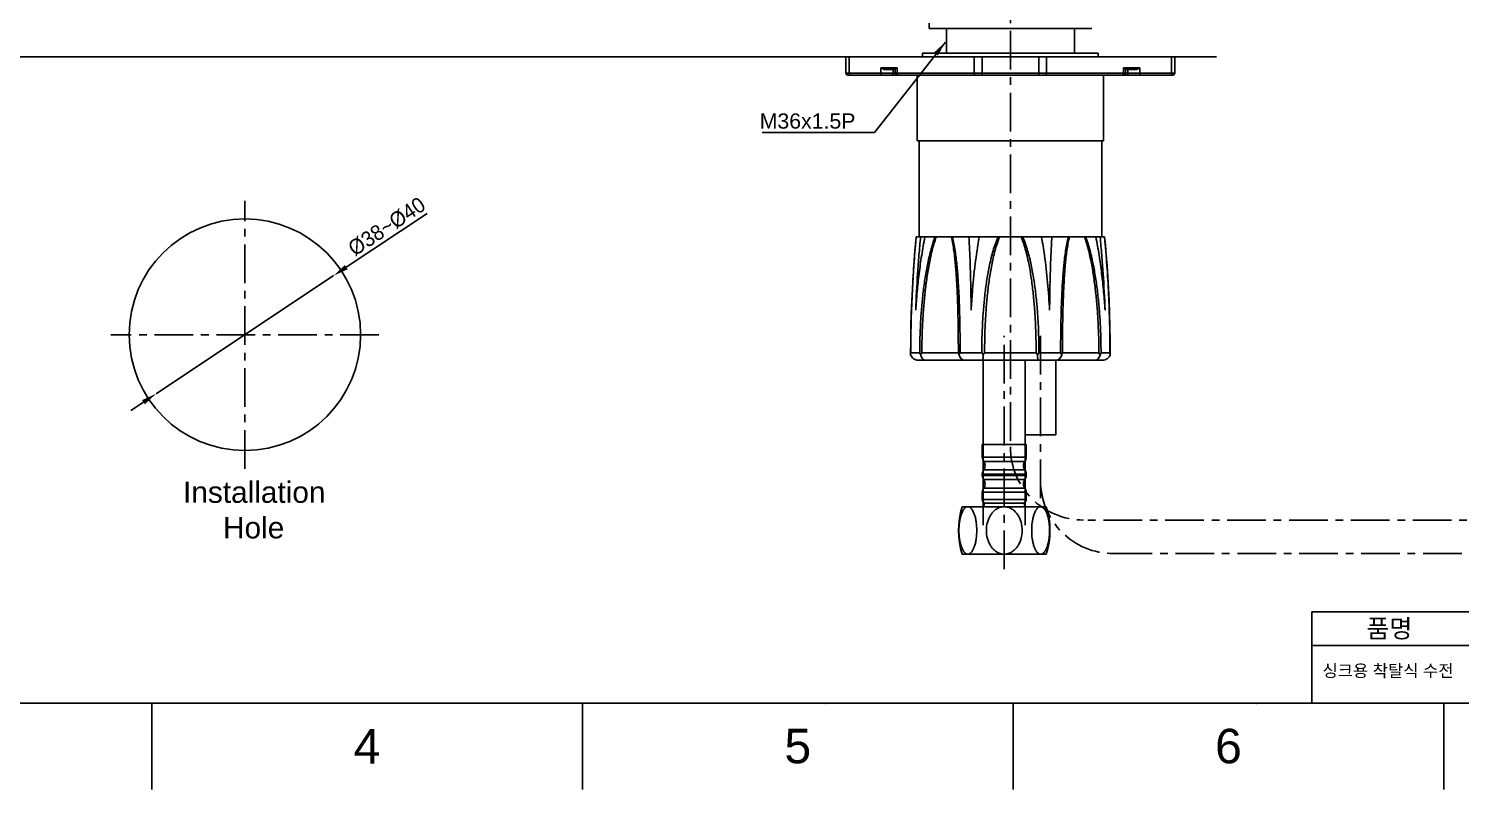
# Model space of a CAD drawing. Header units: millimetres. Extents: x 601 to 1195, y -13 to 407.
# Drawn here: x 807.1 to 1042.2, y -13.3 to 111.6 of the extents above; entities that cross this region are included whole.
import ezdxf

# ---------------------------------------------------------------- set-up
doc = ezdxf.new("R2010")
doc.units = ezdxf.units.MM
doc.header["$LTSCALE"] = 0.1
doc.linetypes.add('CENTERX2', pattern=[101.6, 63.5, -12.7, 12.7, -12.7])
for name, color, linetype in [('CENTER', 1, 'CENTERX2'), ('DIM', 3, 'Continuous'), ('FORM', 7, 'Continuous'), ('TEXT', 2, 'Continuous')]:
    doc.layers.add(name, color=color, linetype=linetype)
doc.styles.get("Standard").update_dxf_attribs({"font": 'arial.ttf'})
doc.dimstyles.new('ISO-25', dxfattribs={"dimtxt": 2.5, "dimasz": 2.5, "dimexe": 1.25, "dimexo": 0.625, "dimtad": 1, "dimlfac": 1.666667, "dimtxsty": 'Standard', "dimcen": 2.5, "dimadec": 0, "dimazin": 0, "dimtfac": 1, "dimtmove": 0, "dimatfit": 3, "dimfxl": 0, "dimarcsym": 0})

# ---------------------------------------------------------------- blocks, each defined once
blk = doc.blocks.new('*D3')
at = {"layer": 'Defpoints', "color": 0}
for p in [(857.19, 71.06), (828.05, 51.67)]:
    blk.add_point(p, dxfattribs=at)
at = {"layer": 'DIM', "color": 0, "lineweight": -2}
for p, q in [((872.56, 81.29), (859.27, 72.45)), ((828.05, 51.67), (857.19, 71.06)), ((825.97, 50.29), (823.89, 48.9))]:
    blk.add_line(p, q, dxfattribs=at)
at = {"layer": 'DIM', "color": 0}
for points in [[(859.04, 72.79), (859.5, 72.1), (857.19, 71.06)], [(825.74, 50.63), (826.2, 49.94), (828.05, 51.67)]]:
    blk.add_solid(points, dxfattribs=at)
at = {"layer": 'DIM', "color": 0, "insert": (865.92, 79.12), "char_height": 2.5, "attachment_point": 5, "rotation": 33.6436}
blk.add_mtext('{\\fMS PGothic|b0|i0|c129|p34;%%C38~%%C40}', dxfattribs=at)
blk = doc.blocks.new('*D5')
at = {"layer": 'Defpoints', "color": 0}
for p in [(854.77, 328.28), (968.29, 294.13), (878.91, 263.06), (827, 252), (968.29, 42.94)]:
    blk.add_point(p, dxfattribs=at)
at = {"layer": 'DIM', "color": 0, "lineweight": -2}
blk.add_arc((968.29, 640.19), 387.57, 250.3696, 269.6304, dxfattribs=at)
at = {"layer": 'DIM', "color": 0}
for points in [[(837.95, 274.75), (838.23, 275.54), (835.74, 275.99)], [(965.79, 253.04), (965.79, 252.21), (968.29, 252.62)]]:
    blk.add_solid(points, dxfattribs=at)
at = {"layer": 'DIM', "color": 0, "insert": (901.32, 260.38), "char_height": 2.5, "attachment_point": 5, "rotation": 350}
blk.add_mtext('20°', dxfattribs=at)

msp = doc.modelspace()

# ---------------------------------------------------------------- linework, layer by layer
for p, q in [((954.9433, 112.5121), (954.9433, 111.6121)), ((981.6433, 111.6121), (954.9433, 111.6121)), ((957.7933, 111.6121), (957.7933, 107.5921)), ((957.7933, 111.6121), (957.7933, 107.5921)), ((978.7933, 111.6121), (978.7933, 107.5921)), ((978.7933, 111.6121), (978.7933, 107.5921)), ((672.8269, 106.9921), (1002.1482, 106.9921)), ((941.2933, 106.9921), (941.2933, 104.2921)), ((941.8205, 106.9921), (941.8205, 104.2921)), ((953.8933, 107.5921), (982.6933, 107.5921)), ((953.8933, 106.9921), (953.8933, 107.5921)), ((962.3661, 106.9921), (962.3661, 104.2921)), ((963.6389, 106.9921), (963.6389, 103.9921)), ((972.9478, 106.9921), (972.9478, 103.9921)), ((974.2205, 106.9921), (974.2205, 104.2921)), ((982.6933, 106.9921), (982.6933, 107.5921)), ((994.7661, 106.9921), (994.7661, 104.2921)), ((995.2933, 106.9921), (995.2933, 104.2921)), ((995.2933, 104.2921), (941.2933, 104.2921)), ((994.9933, 103.9921), (941.5933, 103.9921)), ((949.7187, 105.1921), (947.0312, 105.1921)), ((947.0312, 104.2921), (947.0312, 105.1921)), ((949.3696, 104.8921), (947.8046, 104.8921)), ((949.0374, 104.2921), (949.0374, 104.8921)), ((949.3673, 104.8921), (949.3673, 104.2921)), ((949.7187, 105.1921), (949.7187, 104.2921)), ((952.9933, 103.9921), (952.9933, 93.1921)), ((983.5933, 103.9921), (983.5933, 93.1921)), ((989.5555, 105.1921), (986.8679, 105.1921)), ((986.8679, 104.2921), (986.8679, 105.1921)), ((988.7821, 104.8921), (987.2171, 104.8921)), ((987.2194, 104.2921), (987.2194, 104.8921)), ((987.5493, 104.8921), (987.5493, 104.2921)), ((989.5555, 105.1921), (989.5555, 104.2921)), ((983.5933, 93.1921), (952.9933, 93.1921)), ((953.2933, 77.4121), (953.2933, 93.1921)), ((983.2933, 77.4121), (983.2933, 93.1921)), ((952.8148, 77.4121), (983.7719, 77.4121)), ((951.9619, 62.673), (951.9247, 60.3635)), ((951.9247, 60.3635), (951.9148, 58.1546)), ((951.9248, 60.3733), (951.9247, 60.3683)), ((951.9158, 58.3924), (951.9148, 58.1546)), ((951.9183, 58.069), (951.9148, 58.1545)), ((951.939, 58.3921), (953.4125, 58.3921)), ((953.1542, 57.1921), (983.4324, 57.1921)), ((953.7675, 58.3921), (959.7524, 58.3921)), ((960.0457, 58.3921), (963.603, 58.3921)), ((963.8362, 30.1134), (963.8362, 57.1921)), ((964.0614, 58.3921), (972.5253, 58.3921)), ((970.7362, 30.1134), (970.7362, 57.1921)), ((972.9837, 58.3921), (976.541, 58.3921)), ((975.7461, 44.9334), (975.7461, 57.1921)), ((976.8343, 58.3921), (982.8192, 58.3921)), ((983.1742, 58.3921), (984.6476, 58.3921)), ((984.6719, 58.1545), (984.6684, 58.069)), ((970.7362, 44.9334), (975.7461, 44.9334)), ((963.6862, 43.3332), (963.6862, 41.2699)), ((963.6868, 43.3332), (970.8856, 43.3332)), ((970.7362, 43.3332), (963.8362, 43.3332)), ((970.8862, 43.3332), (970.8862, 41.2699)), ((970.8862, 41.2699), (963.6862, 41.2699)), ((963.9112, 40.5704), (970.6612, 40.5704)), ((970.8862, 38.4964), (963.6862, 38.4964)), ((963.6862, 38.4964), (963.6862, 38.2699)), ((970.8862, 38.2699), (963.6862, 38.2699)), ((970.6612, 39.196), (963.9112, 39.196)), ((970.8862, 38.4964), (970.8862, 38.2699)), ((970.8862, 35.4964), (963.6862, 35.4964)), ((963.6862, 35.4964), (963.6862, 34.3332)), ((963.9112, 37.5704), (970.6612, 37.5704)), ((970.6612, 36.196), (963.9112, 36.196)), ((970.8862, 35.4964), (970.8862, 34.3332)), ((960.3865, 33.1332), (974.1859, 33.1332)), ((970.8862, 34.3332), (963.6862, 34.3332)), ((963.9862, 33.7332), (963.9862, 33.1332)), ((970.5857, 33.7332), (963.9867, 33.7332)), ((970.5862, 33.7332), (970.5862, 33.1332)), ((960.3865, 25.3332), (974.1859, 25.3332)), ((615.2102, 0.8691), (1180.8668, 0.8691)), ((827.3314, 0.8691), (827.3314, -13.2723)), ((898.0385, 0.8691), (898.0385, -13.2723)), ((968.7456, 0.8691), (968.7456, -13.2723)), ((1039.4526, 0.8691), (1039.4526, -13.2723))]:
    msp.add_line(p, q)
for points in [[(952.6935, 76.0362), (952.5595, 74.3986), (952.4298, 72.6591)], [(952.8147, 77.4121), (952.6931, 76.0311), (952.5587, 74.3891)], [(984.1562, 72.6687), (984.0272, 74.3986), (983.8928, 76.0404), (983.7719, 77.4121)], [(984.1569, 72.6591), (984.028, 74.3891), (983.8936, 76.0311), (983.8932, 76.0362)], [(952.4305, 72.6687), (952.3096, 70.8529), (952.1995, 68.9497), (952.1028, 66.9555), (952.0225, 64.8651), (951.9617, 62.6632)], [(952.4298, 72.6591), (952.309, 70.8432), (952.199, 68.94), (952.1024, 66.9458), (952.0222, 64.8554)], [(984.4843, 66.9458), (984.3877, 68.94), (984.2776, 70.8432), (984.1562, 72.6687)], [(984.4839, 66.9555), (984.3872, 68.9497), (984.277, 70.8529)], [(984.662, 60.3635), (984.625, 62.6632), (984.5645, 64.8554), (984.4839, 66.9555)], [(984.6719, 58.1546), (984.6619, 60.3733), (984.6248, 62.673), (984.5642, 64.8651)]]:
    msp.add_lwpolyline(points)
msp.add_circle((842.6213, 61.3658), 19)
for centre, radius, start, end in [((941.5933, 104.2921), 0.3, 180, 270), ((949.6673, 104.2921), 0.3, 180, 270), ((986.9194, 104.2921), 0.3, 270, 0), ((994.9933, 104.2921), 0.3, 270, 0), ((964.8862, 41.2699), 1.2, 180, 215.659088), ((962.9362, 39.8708), 1.2, 0, 35.659088), ((971.6362, 39.8708), 1.2, 144.340912, 180), ((969.6862, 41.2699), 1.2, 324.340912, 0), ((964.8862, 38.4964), 1.2, 144.340912, 180), ((964.8862, 38.2699), 1.2, 180, 215.659088), ((962.9362, 39.8955), 1.2, 324.340912, 358.82012), ((971.6362, 39.8955), 1.2, 181.179881, 215.659088), ((969.6862, 38.4964), 1.2, 0, 35.659088), ((969.6862, 38.2699), 1.2, 324.340912, 0), ((964.8862, 35.4964), 1.2, 144.340912, 180), ((962.9362, 36.8708), 1.2, 0, 35.659088), ((962.9362, 36.8955), 1.2, 324.340912, 358.82012), ((971.6362, 36.8708), 1.2, 144.340912, 180), ((971.6362, 36.8955), 1.2, 181.179881, 215.659088), ((969.6862, 35.4964), 1.2, 0, 35.659088), ((972.7612, 29.2332), 12.975, 162.507675, 197.492325), ((964.2862, 34.3332), 0.6, 180, 247.5), ((970.2862, 34.3332), 0.6, 292.5, 0), ((961.8112, 29.2332), 12.975, 342.507675, 17.492325)]:
    msp.add_arc(centre, radius, start, end)
for points, knots in [([(942.0327, 103.9921), (942.0046, 103.9921), (941.9442, 104.0104), (941.875, 104.0803), (941.8306, 104.1785), (941.8205, 104.2535), (941.8205, 104.2921)], [0, 0, 0, 0, 0.20946685, 0.44465593, 0.71203026, 1, 1, 1, 1]), ([(947.8046, 104.8921), (947.7286, 104.8921), (947.5797, 104.9163), (947.316, 105.0122), (947.1383, 105.1164), (947.0312, 105.1921)], [0, 0, 0, 0, 0.27113766, 0.53147518, 1, 1, 1, 1]), ([(947.2433, 103.9921), (947.2152, 103.9921), (947.1548, 104.0104), (947.0857, 104.0803), (947.0413, 104.1785), (947.0312, 104.2535), (947.0312, 104.2921)], [0, 0, 0, 0, 0.20946685, 0.44465593, 0.71203026, 1, 1, 1, 1]), ([(948.748, 103.9921), (948.7857, 103.9921), (948.8623, 104.0079), (948.9585, 104.0751), (949.0225, 104.1748), (949.0374, 104.2532), (949.0374, 104.2921)], [0, 0, 0, 0, 0.24584399, 0.49414281, 0.74587242, 1, 1, 1, 1]), ([(949.7187, 105.1921), (949.673, 105.1598), (949.6088, 105.1106), (949.5305, 105.0436), (949.4816, 104.9989), (949.4408, 104.9594), (949.4121, 104.9304), (949.3937, 104.9118), (949.3834, 104.9017), (949.3761, 104.8954), (949.3714, 104.8921), (949.3696, 104.8921)], [0, 0, 0, 0, 0.36419865, 0.52561075, 0.67025356, 0.79498449, 0.89554981, 0.93503204, 0.96617174, 0.98803189, 1, 1, 1, 1]), ([(949.7809, 104.08), (949.7707, 104.0943), (949.7336, 104.159), (949.7187, 104.2353), (949.7187, 104.2921)], [0, 0, 0, 0, 0.23555966, 1, 1, 1, 1]), ([(949.9309, 103.9921), (949.9027, 103.9921), (949.8424, 104.0103), (949.7991, 104.0542), (949.7809, 104.08)], [0, 0, 0, 0, 0.47107626, 1, 1, 1, 1]), ([(962.5783, 103.9921), (962.5502, 103.9921), (962.4898, 104.0104), (962.4206, 104.0803), (962.3762, 104.1785), (962.3661, 104.2535), (962.3661, 104.2921)], [0, 0, 0, 0, 0.20946685, 0.44465593, 0.71203026, 1, 1, 1, 1]), ([(974.0084, 103.9921), (974.0365, 103.9921), (974.0969, 104.0104), (974.166, 104.0803), (974.2104, 104.1785), (974.2205, 104.2535), (974.2205, 104.2921)], [0, 0, 0, 0, 0.20946685, 0.44465593, 0.71203026, 1, 1, 1, 1]), ([(986.6558, 103.9921), (986.6839, 103.9921), (986.7443, 104.0103), (986.7876, 104.0542), (986.8058, 104.08)], [0, 0, 0, 0, 0.47107625, 1, 1, 1, 1]), ([(986.8058, 104.08), (986.8159, 104.0943), (986.853, 104.159), (986.8679, 104.2353), (986.8679, 104.2921)], [0, 0, 0, 0, 0.23555966, 1, 1, 1, 1]), ([(987.2171, 104.8921), (987.2152, 104.8921), (987.2106, 104.8954), (987.2032, 104.9017), (987.193, 104.9118), (987.1745, 104.9304), (987.1459, 104.9594), (987.1051, 104.9989), (987.0562, 105.0436), (986.9779, 105.1106), (986.9137, 105.1598), (986.8679, 105.1921)], [0, 0, 0, 0, 0.0119692, 0.0338338, 0.06498225, 0.10446514, 0.20503671, 0.32976718, 0.47440634, 0.63581364, 1, 1, 1, 1]), ([(987.8387, 103.9921), (987.801, 103.9921), (987.7244, 104.0079), (987.6281, 104.0751), (987.5641, 104.1748), (987.5493, 104.2532), (987.5493, 104.2921)], [0, 0, 0, 0, 0.24584399, 0.49414281, 0.74587242, 1, 1, 1, 1]), ([(989.5555, 105.1921), (989.4484, 105.1164), (989.2706, 105.0122), (989.007, 104.9163), (988.8581, 104.8921), (988.7821, 104.8921)], [0, 0, 0, 0, 0.46851394, 0.72883987, 1, 1, 1, 1]), ([(989.3434, 103.9921), (989.3715, 103.9921), (989.4319, 104.0104), (989.501, 104.0803), (989.5454, 104.1785), (989.5555, 104.2535), (989.5555, 104.2921)], [0, 0, 0, 0, 0.20946684, 0.44465593, 0.71203026, 1, 1, 1, 1]), ([(994.554, 103.9921), (994.5821, 103.9921), (994.6425, 104.0104), (994.7116, 104.0803), (994.756, 104.1785), (994.7661, 104.2535), (994.7661, 104.2921)], [0, 0, 0, 0, 0.20946685, 0.44465593, 0.71203026, 1, 1, 1, 1]), ([(951.939, 58.3921), (951.939, 61.611), (952.0967, 67.9604), (952.5445, 74.2948), (952.8209, 77.4121)], [0, 0, 0, 0, 0.50703582, 1, 1, 1, 1]), ([(953.5556, 77.4121), (953.4589, 76.4174), (953.282, 74.4217), (952.984, 70.4122), (952.8263, 67.3946), (952.7502, 65.379)], [0, 0, 0, 0, 0.24856984, 0.49831275, 1, 1, 1, 1]), ([(952.7502, 65.379), (952.8136, 66.3887), (952.9703, 68.4061), (953.2952, 71.4234), (953.7155, 74.4279), (954.0641, 76.4199), (954.2556, 77.4121)], [0, 0, 0, 0, 0.25010747, 0.50017874, 0.75015944, 1, 1, 1, 1]), ([(955.9449, 77.4121), (955.7976, 77.0472), (955.5358, 76.2997), (955.0952, 74.77), (954.6562, 72.8155), (954.2473, 70.4408), (953.9315, 68.0466), (953.6953, 65.641), (953.4762, 62.4238), (953.4125, 60.0046), (953.4125, 58.3921)], [0, 0, 0, 0, 0.06126094, 0.12314477, 0.24772698, 0.37281438, 0.4981224, 0.62353871, 0.74901064, 1, 1, 1, 1]), ([(956.1208, 77.4121), (955.9816, 77.0436), (955.7362, 76.2902), (955.3257, 74.7527), (954.9186, 72.7939), (954.5399, 70.4184), (954.2477, 68.0263), (954.0291, 65.6245), (953.8264, 62.414), (953.7675, 60.0007), (953.7675, 58.3921)], [0, 0, 0, 0, 0.06143078, 0.12341801, 0.24808617, 0.37317193, 0.49843571, 0.62378557, 0.74917916, 1, 1, 1, 1]), ([(959.7524, 58.3921), (959.7524, 60.0002), (959.7336, 62.4112), (959.6631, 65.6223), (959.582, 68.0231), (959.4639, 70.4139), (959.2936, 72.7872), (959.0862, 74.7467), (958.8472, 76.2862), (958.6904, 77.0418), (958.5952, 77.4121)], [0, 0, 0, 0, 0.25276616, 0.37894452, 0.50484981, 0.63033342, 0.75515407, 0.87882822, 0.93990395, 1, 1, 1, 1]), ([(960.0457, 58.3921), (960.0457, 60.0041), (960.0243, 62.4206), (959.9441, 65.6385), (959.852, 68.0431), (959.7186, 70.4357), (959.5274, 72.8079), (959.2962, 74.7634), (959.033, 76.2954), (958.8625, 77.0454), (958.7604, 77.4121)], [0, 0, 0, 0, 0.25318273, 0.37953584, 0.50557087, 0.63111478, 0.75588834, 0.87934085, 0.94020563, 1, 1, 1, 1]), ([(961.4887, 77.4121), (961.544, 76.417), (961.6429, 74.4208), (961.7473, 71.418), (961.8171, 68.4022), (961.8457, 66.3877), (961.8552, 65.379)], [0, 0, 0, 0, 0.24833514, 0.4979978, 0.74865272, 1, 1, 1, 1]), ([(961.8552, 65.379), (961.9066, 66.3885), (962.0212, 68.1534), (962.2457, 70.6689), (962.5805, 73.6774), (962.917, 75.9228), (963.1788, 77.4121)], [0, 0, 0, 0, 0.25033384, 0.43797245, 0.6254772, 1, 1, 1, 1]), ([(966.3025, 77.4121), (966.1279, 77.0502), (965.8228, 76.305), (965.3251, 74.7755), (964.85, 72.8191), (964.425, 70.4421), (964.1071, 68.047), (963.8748, 65.641), (963.6632, 62.4236), (963.603, 60.0045), (963.603, 58.3921)], [0, 0, 0, 0, 0.06237532, 0.12477057, 0.24959217, 0.37450696, 0.49950294, 0.62456786, 0.74968731, 1, 1, 1, 1]), ([(966.5437, 77.4121), (966.3795, 77.0464), (966.0955, 76.2949), (965.636, 74.7574), (965.2006, 72.7968), (964.8119, 70.4193), (964.5216, 68.0265), (964.3095, 65.6244), (964.1163, 62.4137), (964.0614, 60.0006), (964.0614, 58.3921)], [0, 0, 0, 0, 0.06237858, 0.12477883, 0.24961386, 0.3745368, 0.49953514, 0.6245969, 0.7497084, 1, 1, 1, 1]), ([(972.5253, 58.3921), (972.5253, 60.0006), (972.4704, 62.4137), (972.2771, 65.6244), (972.0651, 68.0265), (971.7748, 70.4194), (971.3861, 72.7968), (970.9506, 74.7574), (970.4912, 76.2949), (970.2072, 77.0464), (970.043, 77.4121)], [0, 0, 0, 0, 0.25029215, 0.37540391, 0.50046597, 0.62546464, 0.75038817, 0.87522364, 0.93762323, 1, 1, 1, 1]), ([(972.9837, 58.3921), (972.9837, 60.0045), (972.9235, 62.4236), (972.7118, 65.641), (972.4796, 68.047), (972.1617, 70.4422), (971.7366, 72.8191), (971.2616, 74.7755), (970.7638, 76.305), (970.4587, 77.0502), (970.2842, 77.4121)], [0, 0, 0, 0, 0.25031351, 0.3754334, 0.50049892, 0.6254955, 0.7504111, 0.87523324, 0.93762738, 1, 1, 1, 1]), ([(973.4079, 77.4121), (973.5824, 76.4195), (973.978, 73.9285), (974.4378, 69.9157), (974.6544, 66.8929), (974.7315, 65.379)], [0, 0, 0, 0, 0.24962588, 0.62456981, 1, 1, 1, 1]), ([(974.7315, 65.379), (974.7409, 66.3877), (974.7696, 68.4022), (974.8394, 71.418), (974.9438, 74.4208), (975.0427, 76.417), (975.0979, 77.4121)], [0, 0, 0, 0, 0.25134724, 0.50200212, 0.75166477, 1, 1, 1, 1]), ([(977.8262, 77.4121), (977.7242, 77.0453), (977.5537, 76.2954), (977.2905, 74.7634), (977.0593, 72.8079), (976.8681, 70.4357), (976.7347, 68.0431), (976.6426, 65.6385), (976.5624, 62.4206), (976.541, 60.0041), (976.541, 58.3921)], [0, 0, 0, 0, 0.05979534, 0.12065976, 0.24411191, 0.36888559, 0.49442931, 0.62046417, 0.74681731, 1, 1, 1, 1]), ([(977.9915, 77.4121), (977.8963, 77.0418), (977.7395, 76.2862), (977.5004, 74.7467), (977.2931, 72.7872), (977.1228, 70.4138), (977.0047, 68.0231), (976.9235, 65.6223), (976.853, 62.4112), (976.8343, 60.0002), (976.8343, 58.3921)], [0, 0, 0, 0, 0.06009707, 0.12117248, 0.24484629, 0.36966702, 0.49515043, 0.62105556, 0.74723392, 1, 1, 1, 1]), ([(982.8192, 58.3921), (982.8192, 60.0007), (982.7603, 62.414), (982.5575, 65.6245), (982.3389, 68.0263), (982.0468, 70.4184), (981.668, 72.7939), (981.261, 74.7528), (980.8505, 76.2902), (980.6051, 77.0436), (980.4659, 77.4121)], [0, 0, 0, 0, 0.25082185, 0.37621584, 0.50156605, 0.62683048, 0.75191702, 0.8765851, 0.93857149, 1, 1, 1, 1]), ([(983.1742, 58.3921), (983.1742, 60.0046), (983.1104, 62.4239), (982.8914, 65.641), (982.6551, 68.0467), (982.3394, 70.4409), (981.9305, 72.8155), (981.4915, 74.77), (981.0508, 76.2997), (980.7891, 77.0472), (980.6418, 77.4121)], [0, 0, 0, 0, 0.25099048, 0.37646284, 0.50187953, 0.62718826, 0.75227655, 0.87685868, 0.93874151, 1, 1, 1, 1]), ([(982.331, 77.4121), (982.5226, 76.4199), (982.8712, 74.4279), (983.2914, 71.4234), (983.6164, 68.4061), (983.7731, 66.3887), (983.8365, 65.379)], [0, 0, 0, 0, 0.24984051, 0.49982121, 0.74989251, 1, 1, 1, 1]), ([(983.8365, 65.379), (983.7604, 67.3946), (983.6027, 70.4122), (983.3047, 74.4217), (983.1278, 76.4174), (983.0311, 77.4121)], [0, 0, 0, 0, 0.50168709, 0.75142998, 1, 1, 1, 1]), ([(983.7658, 77.4121), (984.0421, 74.2948), (984.49, 67.9603), (984.6476, 61.611), (984.6476, 58.3921)], [0, 0, 0, 0, 0.49296725, 1, 1, 1, 1]), ([(951.9148, 58.1546), (951.9147, 58.1743), (951.9168, 58.254), (951.9271, 58.3334), (951.939, 58.3921)], [0, 0, 0, 0, 0.24753902, 1, 1, 1, 1]), ([(953.1542, 57.1921), (953.0195, 57.1921), (952.7485, 57.2322), (952.3788, 57.4098), (952.0815, 57.6936), (951.9569, 57.9399), (951.9183, 58.069)], [0, 0, 0, 0, 0.24999341, 0.49984012, 0.74977707, 1, 1, 1, 1]), ([(953.4125, 58.3921), (953.4223, 58.3648), (953.4655, 58.2533), (953.5204, 58.1466), (953.5669, 58.069)], [0, 0, 0, 0, 0.24294212, 1, 1, 1, 1]), ([(953.5669, 58.069), (953.5822, 58.0959), (953.6461, 58.2054), (953.7143, 58.3124), (953.7675, 58.3921)], [0, 0, 0, 0, 0.24413694, 1, 1, 1, 1]), ([(954.3575, 57.1921), (954.2689, 57.1921), (954.0808, 57.2372), (953.842, 57.4267), (953.6604, 57.7144), (953.5902, 57.9449), (953.5669, 58.069)], [0, 0, 0, 0, 0.20905117, 0.43838535, 0.70210913, 1, 1, 1, 1]), ([(959.7524, 58.3921), (959.7583, 58.3649), (959.7858, 58.2544), (959.8257, 58.147), (959.8619, 58.069)], [0, 0, 0, 0, 0.24473341, 1, 1, 1, 1]), ([(959.8619, 58.069), (959.875, 58.096), (959.9313, 58.2064), (959.9949, 58.3131), (960.0457, 58.3921)], [0, 0, 0, 0, 0.24174617, 1, 1, 1, 1]), ([(960.8192, 57.1921), (960.7153, 57.1921), (960.4989, 57.2356), (960.2116, 57.4198), (959.9835, 57.7062), (959.8916, 57.943), (959.8619, 58.069)], [0, 0, 0, 0, 0.22387726, 0.46203019, 0.721056, 1, 1, 1, 1]), ([(963.603, 58.3921), (963.6222, 58.3649), (963.7003, 58.256), (963.7808, 58.1489), (963.8422, 58.069)], [0, 0, 0, 0, 0.24846889, 1, 1, 1, 1]), ([(963.7242, 57.1921), (963.7315, 57.1921), (963.747, 57.2164), (963.7601, 57.2593), (963.7776, 57.335), (963.7935, 57.4357), (963.8092, 57.5635), (963.8289, 57.777), (963.838, 57.9485), (963.8422, 58.069)], [0, 0, 0, 0, 0.02469778, 0.07824817, 0.1631522, 0.27883251, 0.42353698, 0.59466587, 1, 1, 1, 1]), ([(963.8422, 58.069), (963.8615, 58.0956), (963.9374, 58.2014), (964.0098, 58.3097), (964.0614, 58.3921)], [0, 0, 0, 0, 0.25279089, 1, 1, 1, 1]), ([(972.5253, 58.3921), (972.5423, 58.3649), (972.6125, 58.2553), (972.6867, 58.1483), (972.7445, 58.069)], [0, 0, 0, 0, 0.24658114, 1, 1, 1, 1]), ([(972.7445, 58.069), (972.8059, 58.1489), (972.8864, 58.256), (972.9645, 58.3649), (972.9837, 58.3921)], [0, 0, 0, 0, 0.7515311, 1, 1, 1, 1]), ([(972.8625, 57.1921), (972.8551, 57.1921), (972.8397, 57.2164), (972.8265, 57.2593), (972.8091, 57.335), (972.7932, 57.4357), (972.7774, 57.5635), (972.7578, 57.777), (972.7486, 57.9485), (972.7445, 58.069)], [0, 0, 0, 0, 0.02469778, 0.07824817, 0.16315221, 0.27883253, 0.42353701, 0.5946659, 1, 1, 1, 1]), ([(975.7674, 57.1921), (975.8714, 57.1921), (976.0877, 57.2356), (976.3751, 57.4198), (976.6031, 57.7062), (976.6951, 57.943), (976.7248, 58.069)], [0, 0, 0, 0, 0.22387726, 0.46203019, 0.72105599, 1, 1, 1, 1]), ([(976.541, 58.3921), (976.5583, 58.3653), (976.624, 58.2602), (976.6846, 58.1518), (976.7248, 58.069)], [0, 0, 0, 0, 0.25763286, 1, 1, 1, 1]), ([(976.7248, 58.069), (976.737, 58.0954), (976.7822, 58.2), (976.8162, 58.3094), (976.8343, 58.3921)], [0, 0, 0, 0, 0.25580917, 1, 1, 1, 1]), ([(982.2292, 57.1921), (982.3178, 57.1921), (982.5059, 57.2372), (982.7447, 57.4267), (982.9263, 57.7144), (982.9965, 57.9449), (983.0197, 58.069)], [0, 0, 0, 0, 0.20905117, 0.43838536, 0.70210914, 1, 1, 1, 1]), ([(982.8192, 58.3921), (982.8372, 58.3652), (982.9067, 58.2592), (982.9731, 58.1511), (983.0197, 58.069)], [0, 0, 0, 0, 0.25511209, 1, 1, 1, 1]), ([(983.0197, 58.069), (983.0356, 58.0954), (983.0947, 58.1992), (983.1444, 58.3085), (983.1742, 58.3921)], [0, 0, 0, 0, 0.25728556, 1, 1, 1, 1]), ([(983.4324, 57.1921), (983.5671, 57.1921), (983.8382, 57.2322), (984.2078, 57.4098), (984.5051, 57.6936), (984.6298, 57.9399), (984.6684, 58.069)], [0, 0, 0, 0, 0.24999341, 0.49984011, 0.74977706, 1, 1, 1, 1]), ([(984.6476, 58.3921), (984.6516, 58.3724), (984.6656, 58.2939), (984.672, 58.2141), (984.6719, 58.1546)], [0, 0, 0, 0, 0.25305697, 1, 1, 1, 1]), ([(961.3106, 33.1332), (961.1947, 33.1332), (961.0112, 33.0684), (960.8127, 32.9066), (960.609, 32.6752), (960.3931, 32.3007), (960.1897, 31.778), (960.0329, 31.19), (959.8831, 30.3387), (959.8125, 29.2332), (959.883, 28.1277), (960.0329, 27.2763), (960.1897, 26.6883), (960.3931, 26.1657), (960.609, 25.7912), (960.8127, 25.5597), (961.0113, 25.3979), (961.1947, 25.3332), (961.3106, 25.3332)], [0, 0, 0, 0, 0.03928367, 0.0618229, 0.08674312, 0.14329231, 0.20724434, 0.27646939, 0.34921549, 0.49999545, 0.65077817, 0.72352612, 0.79275387, 0.85670755, 0.91325757, 0.93817755, 0.96071655, 1, 1, 1, 1]), ([(961.3106, 25.3332), (961.4265, 25.3332), (961.61, 25.3979), (961.8086, 25.5597), (962.0122, 25.7912), (962.2282, 26.1657), (962.4315, 26.6883), (962.5884, 27.2763), (962.7382, 28.1276), (962.8087, 29.2332), (962.7382, 30.3387), (962.5884, 31.19), (962.4315, 31.778), (962.2282, 32.3007), (962.0122, 32.6752), (961.8086, 32.9066), (961.61, 33.0684), (961.4265, 33.1332), (961.3106, 33.1332)], [0, 0, 0, 0, 0.0392833, 0.06182239, 0.08674253, 0.14329231, 0.20724565, 0.27647225, 0.34921835, 0.5000006, 0.65078266, 0.72352858, 0.79275477, 0.85670774, 0.91325725, 0.93817738, 0.96071652, 1, 1, 1, 1]), ([(967.2862, 25.3332), (967.0621, 25.3332), (966.611, 25.4045), (965.9983, 25.7005), (965.4778, 26.1359), (964.9191, 26.8424), (964.4646, 27.887), (964.2879, 29.2332), (964.4646, 30.5794), (964.9191, 31.624), (965.4779, 32.3304), (965.9982, 32.7659), (966.6109, 33.0618), (967.0621, 33.1332), (967.2862, 33.1332)], [0, 0, 0, 0, 0.06252833, 0.12510076, 0.18767543, 0.25026938, 0.37508702, 0.49999876, 0.62492096, 0.74974253, 0.81232471, 0.87488775, 0.93745627, 1, 1, 1, 1]), ([(967.2862, 33.1332), (967.5102, 33.1332), (967.9612, 33.0619), (968.5738, 32.7661), (969.0942, 32.3308), (969.653, 31.6244), (970.1077, 30.5799), (970.2846, 29.2336), (970.1078, 27.8872), (969.6533, 26.8424), (969.0946, 26.1359), (968.5741, 25.7004), (967.9614, 25.4045), (967.5103, 25.3332), (967.2862, 25.3332)], [0, 0, 0, 0, 0.06251207, 0.12505937, 0.18763114, 0.25021483, 0.37503736, 0.49995678, 0.62489129, 0.74973317, 0.81232208, 0.87489914, 0.93746549, 1, 1, 1, 1]), ([(973.2618, 33.1332), (973.1459, 33.1332), (972.9624, 33.0684), (972.7638, 32.9066), (972.5602, 32.6752), (972.3443, 32.3007), (972.1409, 31.778), (971.984, 31.19), (971.8342, 30.3387), (971.7637, 29.2332), (971.8342, 28.1276), (971.984, 27.2763), (972.1409, 26.6884), (972.3442, 26.1657), (972.5602, 25.7912), (972.7638, 25.5597), (972.9624, 25.3979), (973.1459, 25.3332), (973.2618, 25.3332)], [0, 0, 0, 0, 0.03928394, 0.06182335, 0.08674383, 0.14329307, 0.20724536, 0.27647032, 0.34921574, 0.49999839, 0.65078204, 0.723527, 0.79275197, 0.85670476, 0.91325437, 0.93817553, 0.96071543, 1, 1, 1, 1]), ([(973.2618, 25.3332), (973.3777, 25.3332), (973.5612, 25.3979), (973.7598, 25.5597), (973.9634, 25.7912), (974.1793, 26.1657), (974.3827, 26.6884), (974.5395, 27.2763), (974.6894, 28.1276), (974.7599, 29.2332), (974.6894, 30.3387), (974.5395, 31.19), (974.3827, 31.778), (974.1793, 32.3006), (973.9634, 32.6752), (973.7598, 32.9066), (973.5612, 33.0684), (973.3777, 33.1332), (973.2618, 33.1332)], [0, 0, 0, 0, 0.03928379, 0.06182309, 0.08674348, 0.14329347, 0.20724728, 0.27647426, 0.34922037, 0.50000351, 0.6507829, 0.72352775, 0.79275271, 0.85670528, 0.91325479, 0.93817574, 0.9607155, 1, 1, 1, 1])]:
    msp.add_open_spline(points, degree=3, knots=knots)
for p in [(827.3314, 0.8691), (938.0385, 0.8691), (1008.7456, 0.8691), (1039.4526, 0.8691)]:
    msp.add_point(p)
at = {"layer": 'CENTER'}
for p, q in [((968.2931, 294.1343), (968.2931, 42.935)), ((842.6213, 39.3658), (842.6213, 83.3658)), ((864.6213, 61.3658), (820.6213, 61.3658)), ((967.2862, 22.8843), (967.2862, 61.1933)), ((973.2411, 61.1933), (973.2411, 33.2258)), ((1071.1905, 30.935), (980.2931, 30.935)), ((985.2411, 25.4263), (1116.365, 25.4263))]:
    msp.add_line(p, q, dxfattribs=at)
for centre in [(980.2931, 42.935), (985.2411, 37.4263)]:
    msp.add_arc(centre, 12, 180, 270, dxfattribs=at)
at = {"layer": 'FORM'}
for p, q in [((1017.7878, 15.8691), (1180.8668, 15.8691)), ((1017.7878, 15.8691), (1017.7878, 0.8691)), ((1017.7878, 10.3691), (1120.8668, 10.3691))]:
    msp.add_line(p, q, dxfattribs=at)

# ---------------------------------------------------------------- texts
at = {"char_height": 5.6566, "attachment_point": 5}
for s, insert in [('4', (862.685, -6.2016)), ('5', (933.392, -6.2016)), ('6', (1004.0991, -6.2016))]:
    msp.add_mtext_dynamic_manual_height_columns(s, width=50, gutter_width=12.5, heights=[0], dxfattribs=dict(at, insert=insert))
at = {"layer": 'DIM', "insert": (942.8607, 95.1605), "char_height": 2.5, "attachment_point": 9}
msp.add_mtext('M36x1.5P', dxfattribs=at)
at = {"layer": 'TEXT', "insert": (829.708, 37.2659), "char_height": 3.5, "attachment_point": 1}
msp.add_mtext_dynamic_manual_height_columns('{\\W2.03891; }Installation \\P{\\W6.86844; }Hole', width=28.122448, gutter_width=12.5, heights=[0], dxfattribs=at)
at = {"layer": 'TEXT', "linetype": 'CENTERX2', "attachment_point": 5}
for s, insert, char_height in [('{\\fHYGothic-Medium|b0|i0|c129|p18;품명}', (1030.519, 12.9738), 3), ('{\\fHYGothic-Medium|b0|i0|c129|p18;싱크용 착탈식 수전}', (1030.2854, 6.0875), 2)]:
    msp.add_mtext_dynamic_manual_height_columns(s, width=60, gutter_width=12.5, heights=[0], dxfattribs=dict(at, insert=insert, char_height=char_height))

# ---------------------------------------------------------------- dimensions: what is measured, and where the dimension line sits
at = {"layer": 'DIM'}
dim = msp.add_angular_dim_2l(base=(878.9126, 263.0644), line1=((968.2931, 294.1343), (968.2931, 42.935)), line2=((827.002, 251.9963), (854.7687, 328.2846)), dimstyle='ISO-25', dxfattribs=at)
dim.commit()
dim.dimension.update_dxf_attribs({"geometry": '*D5', "text_midpoint": (901.3219, 260.3779)})
dim = msp.add_diameter_dim_2p(p1=(828.0525, 51.6704), p2=(857.19, 71.0613), text='{\\fMS PGothic|b0|i0|c129|p34;%%C38~%%C40}', dimstyle='ISO-25', dxfattribs=at)
dim.commit()
dim.dimension.update_dxf_attribs({"geometry": '*D3', "text_midpoint": (865.9189, 79.1226)})

# ---------------------------------------------------------------- leaders
at = {"layer": 'DIM', "annotation_type": 0, "has_hookline": 1, "hookline_direction": 1, "text_width": 15.3138}
msp.add_leader([(957.615, 109.4016), (945.9857, 94.5355), (943.4857, 94.5355)], dimstyle='ISO-25', dxfattribs=at)

doc.saveas('drawing.dxf')
